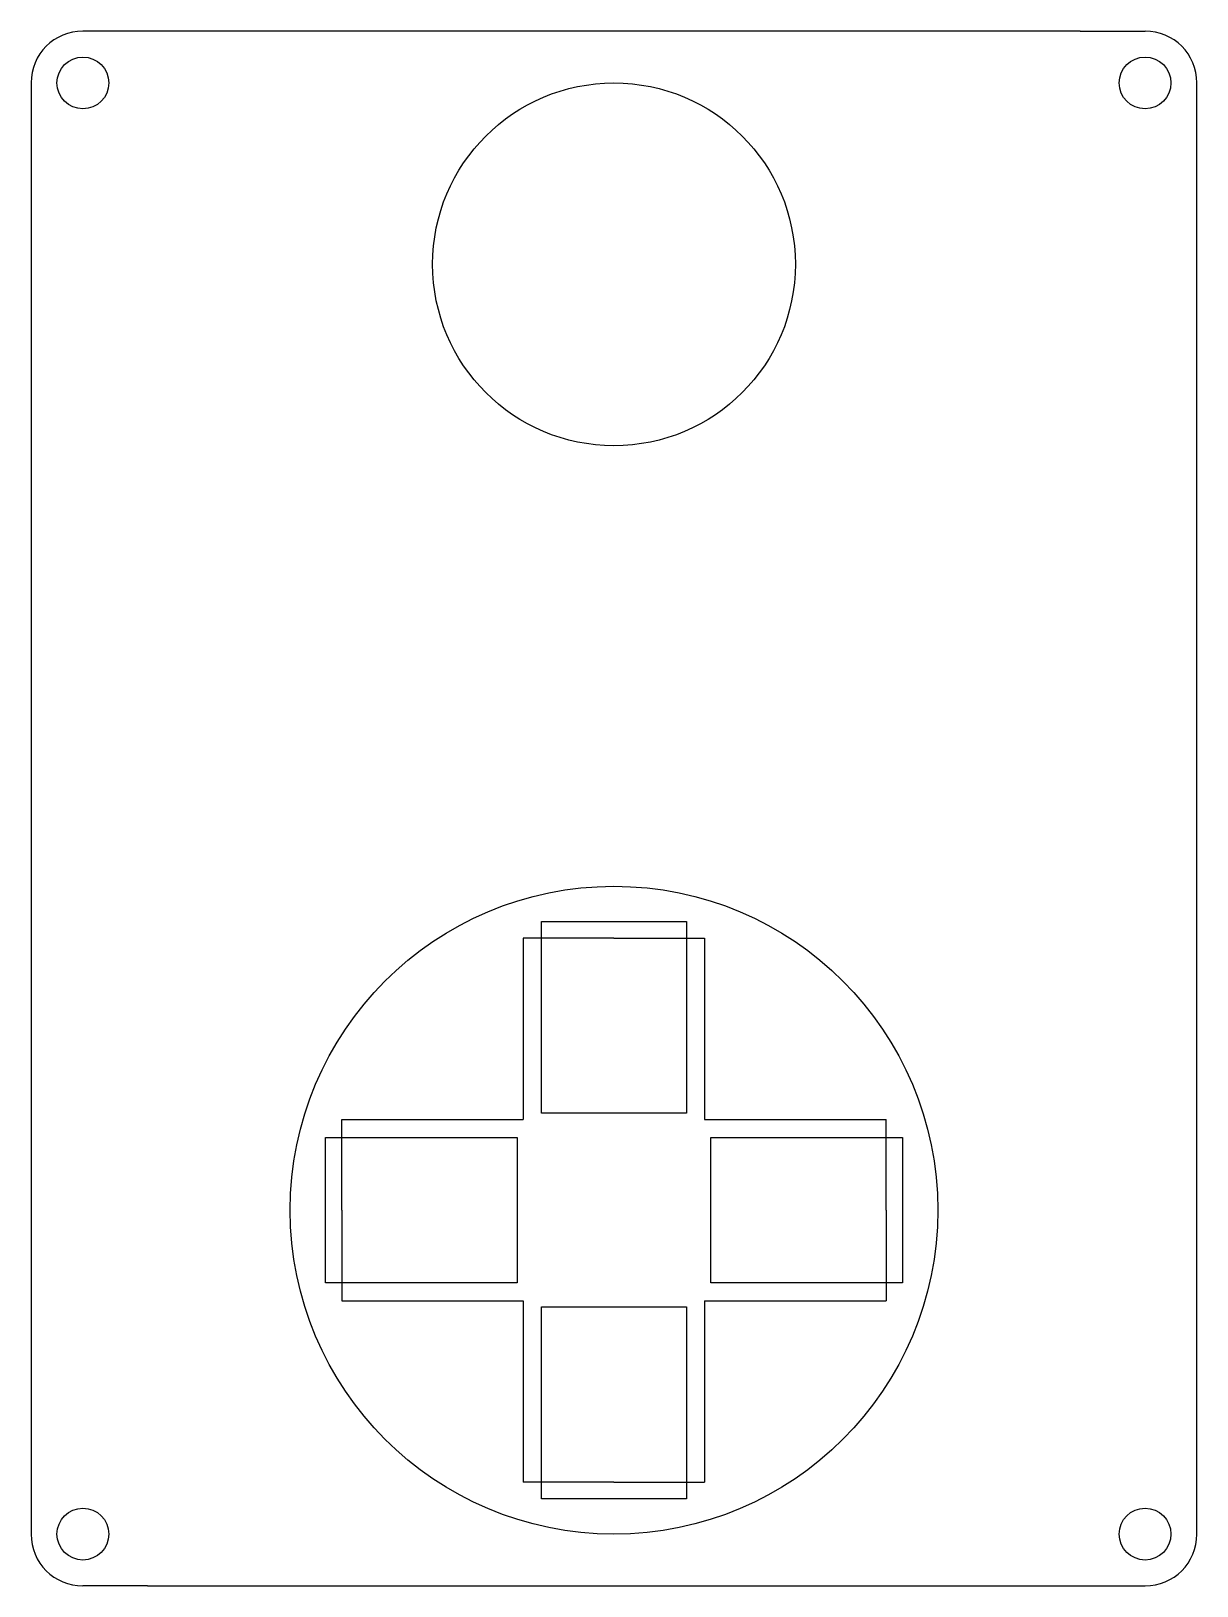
# Model space of a CAD drawing. Header units: millimetres. Extents: x 84.6 to 129.6, y 55 to 115.
import ezdxf

# ---------------------------------------------------------------- set-up
doc = ezdxf.new("R2010")
doc.units = ezdxf.units.MM
doc.header["$LTSCALE"] = 25.4

msp = doc.modelspace()

# ---------------------------------------------------------------- linework, layer by layer
for p, q in [((89.117, 114.951), (86.617, 114.951)), ((125.117, 114.951), (89.117, 114.951)), ((125.117, 114.951), (127.617, 114.951)), ((84.617, 112.951), (84.617, 56.951)), ((129.617, 56.951), (129.617, 112.951)), ((104.317, 80.588), (109.918, 80.588)), ((104.317, 73.188), (104.317, 80.588)), ((109.918, 80.588), (109.918, 73.188)), ((107.117, 79.951), (103.617, 79.951)), ((103.617, 79.951), (103.617, 72.951)), ((107.117, 79.951), (110.617, 79.951)), ((110.617, 79.951), (110.617, 72.951)), ((96.617, 69.451), (96.617, 72.951)), ((96.617, 72.951), (103.617, 72.951)), ((109.918, 73.188), (104.317, 73.188)), ((110.617, 72.951), (117.617, 72.951)), ((117.617, 69.451), (117.617, 72.951)), ((95.981, 66.651), (95.981, 72.252)), ((95.981, 72.252), (103.381, 72.252)), ((103.381, 72.252), (103.381, 66.651)), ((110.854, 66.651), (110.854, 72.252)), ((110.854, 72.252), (118.254, 72.252)), ((118.254, 72.252), (118.254, 66.651)), ((96.617, 69.451), (96.617, 65.951)), ((117.617, 69.451), (117.617, 65.951)), ((103.381, 66.651), (95.981, 66.651)), ((118.254, 66.651), (110.854, 66.651)), ((96.617, 65.951), (103.617, 65.951)), ((103.617, 65.951), (103.617, 58.951)), ((104.317, 65.715), (109.918, 65.715)), ((104.317, 58.315), (104.317, 65.715)), ((109.918, 65.715), (109.918, 58.315)), ((110.617, 65.951), (117.617, 65.951)), ((110.617, 65.951), (110.617, 58.951)), ((107.117, 58.951), (103.617, 58.951)), ((107.117, 58.951), (110.617, 58.951)), ((109.918, 58.315), (104.317, 58.315)), ((89.117, 54.951), (86.617, 54.951)), ((89.117, 54.951), (125.117, 54.951)), ((125.117, 54.951), (127.617, 54.951))]:
    msp.add_line(p, q)
for centre, radius in [((86.617, 112.951), 1), ((127.617, 112.951), 1), ((107.117, 105.951), 7), ((107.117, 69.451), 12.5), ((86.617, 56.951), 1), ((127.617, 56.951), 1)]:
    msp.add_circle(centre, radius)
for centre, start, end in [((86.617, 112.951), 90, 180), ((127.617, 112.951), 0, 90), ((86.617, 56.951), 180, 270), ((127.617, 56.951), 270, 0)]:
    msp.add_arc(centre, 2, start, end)

doc.saveas('drawing.dxf')
